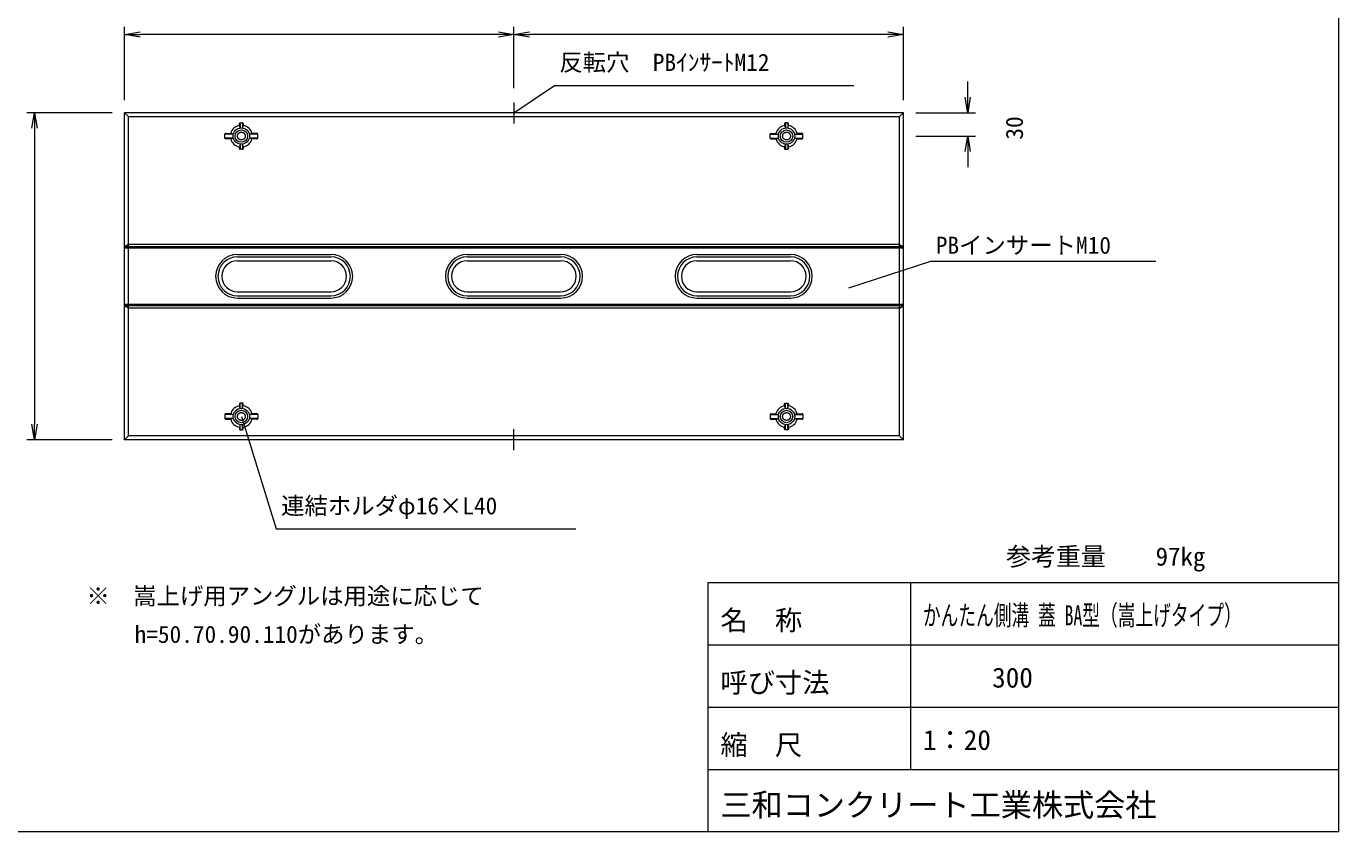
# Model space of a CAD drawing. Units: millimetres, scale not verified. Extents: x 985 to 15835, y 690 to 11190.
# Drawn here: x 7409 to 15835, y 690 to 5860 of the extents above; entities that cross this region are included whole.
import ezdxf
from ezdxf.enums import TextEntityAlignment as Align

# ---------------------------------------------------------------- set-up
doc = ezdxf.new("R2010")
doc.units = ezdxf.units.MM
doc.header["$LTSCALE"] = 20
doc.linetypes.add('USER3', pattern=[13, 10, -1, 1, -1])
for name, color, linetype, lineweight in [('0_2', 7, 'Continuous', 18), ('D-STR-DIM（寸法）', 7, 'Continuous', 18), ('D-STR-HTXT（旗揚げ）', 7, 'Continuous', 18), ('D-STR-STR1（構造物）', 7, 'Continuous', 18), ('D-STR（構造物外形線）', 1, 'Continuous', 18), ('D-TTL(外枠）', 2, 'Continuous', 18)]:
    doc.layers.add(name, color=color, linetype=linetype, lineweight=lineweight)
doc.layers.add('D-STR-TXT（文字）', color=7, linetype='Continuous')
doc.layers.add('D-TTL-TXT（文字）', color=7, linetype='Continuous')
doc.styles.add('ＭＳ ゴシック', font='')
doc.styles.get('ＭＳ ゴシック').set_extended_font_data('MS Gothic')

msp = doc.modelspace()

# ---------------------------------------------------------------- linework, layer by layer
at = {"layer": '0_2'}
for p, q in [((8039.92, 5807.02), (8139.92, 5823.69)), ((10439.92, 5823.69), (10539.92, 5807.02)), ((10539.92, 5807.02), (10639.92, 5823.69)), ((12939.92, 5823.69), (13039.92, 5807.02)), ((8139.92, 5790.36), (8039.92, 5807.02)), ((8039.92, 5807.02), (8139.92, 5807.02)), ((10539.92, 5807.02), (10439.92, 5790.36)), ((10539.92, 5807.02), (10439.92, 5807.02)), ((10639.92, 5790.36), (10539.92, 5807.02)), ((10539.92, 5807.02), (10639.92, 5807.02)), ((13039.92, 5807.02), (12939.92, 5790.36)), ((13039.92, 5807.02), (12939.92, 5807.02)), ((13453.06, 5305.22), (13436.39, 5405.22)), ((13469.73, 5405.22), (13453.06, 5305.22)), ((13453.06, 5305.22), (13453.06, 5405.22)), ((7445.55, 5205.22), (7462.22, 5305.22)), ((7462.22, 5305.22), (7478.88, 5205.22)), ((7462.22, 5305.22), (7462.22, 5205.22)), ((13436.39, 5055.22), (13453.06, 5155.22)), ((13453.06, 5155.22), (13469.73, 5055.22)), ((13453.06, 5155.22), (13453.06, 5055.22)), ((7462.22, 3205.22), (7445.55, 3305.22)), ((7478.88, 3305.22), (7462.22, 3205.22)), ((7462.22, 3205.22), (7462.22, 3305.22))]:
    msp.add_line(p, q, dxfattribs=at)
at = {"layer": 'D-STR-DIM（寸法）'}
for p, q in [((8039.92, 5385.22), (8039.92, 5857.02)), ((10539.92, 5462.04), (10539.92, 5857.02)), ((10539.92, 5462.04), (10539.92, 5857.02)), ((13039.92, 5385.22), (13039.92, 5857.02)), ((10439.92, 5807.02), (8139.92, 5807.02)), ((12939.92, 5807.02), (10639.92, 5807.02)), ((13453.06, 5405.22), (13453.06, 5505.22)), ((7959.92, 5305.22), (7412.22, 5305.22)), ((13119.92, 5305.22), (13503.06, 5305.22)), ((7462.22, 5205.22), (7462.22, 3305.22)), ((13119.92, 5155.22), (13503.06, 5155.22)), ((13453.06, 5055.22), (13453.06, 4955.22)), ((7959.92, 3205.22), (7412.22, 3205.22))]:
    msp.add_line(p, q, dxfattribs=at)
at = {"layer": 'D-STR-HTXT（旗揚げ）'}
for p, q in [((10539.92, 5303.34), (10799.46, 5479.96)), ((10799.46, 5479.96), (12722.51, 5479.96)), ((12689.92, 4180.22), (13217.14, 4351.59)), ((13217.14, 4351.59), (14660.3, 4351.59)), ((8789.92, 3355.22), (9013.31, 2633.57)), ((9013.31, 2633.57), (10936.35, 2633.57))]:
    msp.add_line(p, q, dxfattribs=at)
at = {"layer": 'D-STR-STR1（構造物）'}
for p, q in [((10539.92, 5371.15), (10539.92, 5235.52)), ((8777.42, 5224.1), (8777.42, 5235.72)), ((8782.42, 5207.18), (8777.42, 5224.1)), ((8781.92, 5240.22), (8797.92, 5240.22)), ((8782.42, 5240.22), (8782.42, 5207.18)), ((8797.42, 5240.22), (8797.42, 5207.18)), ((8802.42, 5224.1), (8797.42, 5207.18)), ((8802.42, 5235.72), (8802.42, 5224.1)), ((12277.42, 5235.72), (12277.42, 5224.1)), ((12277.42, 5224.1), (12282.42, 5207.18)), ((12297.92, 5240.22), (12281.92, 5240.22)), ((12282.42, 5240.22), (12282.42, 5207.18)), ((12297.42, 5240.22), (12297.42, 5207.18)), ((12297.42, 5207.18), (12302.42, 5224.1)), ((12302.42, 5224.1), (12302.42, 5235.72)), ((8684.92, 5142.22), (8684.92, 5168.22)), ((8738.93, 5167.72), (8684.92, 5167.72)), ((8738.93, 5142.72), (8684.92, 5142.72)), ((8689.42, 5172.72), (8722.14, 5172.72)), ((8738.93, 5167.72), (8722.14, 5172.72)), ((8722.14, 5137.72), (8738.93, 5142.72)), ((8857.69, 5172.72), (8840.91, 5167.72)), ((8894.92, 5167.72), (8840.91, 5167.72)), ((8857.69, 5137.72), (8840.91, 5142.72)), ((8894.92, 5142.72), (8840.91, 5142.72)), ((8890.42, 5172.72), (8857.69, 5172.72)), ((8894.92, 5142.22), (8894.92, 5168.22)), ((12184.92, 5142.22), (12184.92, 5168.22)), ((12184.92, 5167.72), (12238.93, 5167.72)), ((12184.92, 5142.72), (12238.93, 5142.72)), ((12189.42, 5172.72), (12222.14, 5172.72)), ((12222.14, 5172.72), (12238.93, 5167.72)), ((12222.14, 5137.72), (12238.93, 5142.72)), ((12340.91, 5167.72), (12357.69, 5172.72)), ((12340.91, 5167.72), (12394.92, 5167.72)), ((12340.91, 5142.72), (12394.92, 5142.72)), ((12357.69, 5137.72), (12340.91, 5142.72)), ((12390.42, 5172.72), (12357.69, 5172.72)), ((12394.92, 5142.22), (12394.92, 5168.22)), ((8722.14, 5137.72), (8689.42, 5137.72)), ((8782.42, 5103.26), (8777.42, 5086.35)), ((8777.42, 5074.72), (8777.42, 5086.35)), ((8797.92, 5070.22), (8781.92, 5070.22)), ((8782.42, 5103.26), (8782.42, 5070.22)), ((8797.42, 5103.26), (8797.42, 5070.22)), ((8797.42, 5103.26), (8802.42, 5086.35)), ((8802.42, 5086.35), (8802.42, 5074.72)), ((8890.42, 5137.72), (8857.69, 5137.72)), ((12189.42, 5137.72), (12222.14, 5137.72)), ((12282.42, 5103.26), (12277.42, 5086.35)), ((12277.42, 5086.35), (12277.42, 5074.72)), ((12281.92, 5070.22), (12297.92, 5070.22)), ((12282.42, 5103.26), (12282.42, 5070.22)), ((12297.42, 5103.26), (12302.42, 5086.35)), ((12297.42, 5103.26), (12297.42, 5070.22)), ((12302.42, 5074.72), (12302.42, 5086.35)), ((12357.69, 5137.72), (12390.42, 5137.72)), ((8722.14, 3372.72), (8689.42, 3372.72)), ((8722.14, 3372.72), (8738.93, 3367.72)), ((8777.42, 3435.72), (8777.42, 3424.1)), ((8782.42, 3407.18), (8777.42, 3424.1)), ((8797.92, 3440.22), (8781.92, 3440.22)), ((8782.42, 3407.18), (8782.42, 3440.22)), ((8797.42, 3407.18), (8797.42, 3440.22)), ((8797.42, 3407.18), (8802.42, 3424.1)), ((8802.42, 3424.1), (8802.42, 3435.72)), ((8857.69, 3372.72), (8840.91, 3367.72)), ((8890.42, 3372.72), (8857.69, 3372.72)), ((12189.42, 3372.72), (12222.14, 3372.72)), ((12222.14, 3372.72), (12238.93, 3367.72)), ((12277.42, 3424.1), (12277.42, 3435.72)), ((12282.42, 3407.18), (12277.42, 3424.1)), ((12281.92, 3440.22), (12297.92, 3440.22)), ((12282.42, 3407.18), (12282.42, 3440.22)), ((12297.42, 3407.18), (12297.42, 3440.22)), ((12297.42, 3407.18), (12302.42, 3424.1)), ((12302.42, 3435.72), (12302.42, 3424.1)), ((12357.69, 3372.72), (12340.91, 3367.72)), ((12357.69, 3372.72), (12390.42, 3372.72)), ((8684.92, 3368.22), (8684.92, 3342.22)), ((8738.93, 3367.72), (8684.92, 3367.72)), ((8738.93, 3342.72), (8684.92, 3342.72)), ((8689.42, 3337.72), (8722.14, 3337.72)), ((8738.93, 3342.72), (8722.14, 3337.72)), ((8782.42, 3303.26), (8777.42, 3286.35)), ((8777.42, 3286.35), (8777.42, 3274.72)), ((8782.42, 3270.22), (8782.42, 3303.26)), ((8802.42, 3286.35), (8797.42, 3303.26)), ((8797.42, 3270.22), (8797.42, 3303.26)), ((8802.42, 3274.72), (8802.42, 3286.35)), ((8894.92, 3367.72), (8840.91, 3367.72)), ((8894.92, 3342.72), (8840.91, 3342.72)), ((8857.69, 3337.72), (8840.91, 3342.72)), ((8890.42, 3337.72), (8857.69, 3337.72)), ((8894.92, 3368.22), (8894.92, 3342.22)), ((12184.92, 3368.22), (12184.92, 3342.22)), ((12184.92, 3367.72), (12238.93, 3367.72)), ((12184.92, 3342.72), (12238.93, 3342.72)), ((12189.42, 3337.72), (12222.14, 3337.72)), ((12222.14, 3337.72), (12238.93, 3342.72)), ((12277.42, 3286.35), (12282.42, 3303.26)), ((12277.42, 3274.72), (12277.42, 3286.35)), ((12282.42, 3270.22), (12282.42, 3303.26)), ((12297.42, 3270.22), (12297.42, 3303.26)), ((12297.42, 3303.26), (12302.42, 3286.35)), ((12302.42, 3286.35), (12302.42, 3274.72)), ((12340.91, 3367.72), (12394.92, 3367.72)), ((12340.91, 3342.72), (12357.69, 3337.72)), ((12340.91, 3342.72), (12394.92, 3342.72)), ((12390.42, 3337.72), (12357.69, 3337.72)), ((12394.92, 3368.22), (12394.92, 3342.22)), ((8781.92, 3270.22), (8797.92, 3270.22)), ((10539.92, 3139.29), (10539.92, 3274.92)), ((12297.92, 3270.22), (12281.92, 3270.22))]:
    msp.add_line(p, q, dxfattribs=at)
for centre, radius in [((8789.92, 5155.22), 52.5), ((8789.92, 5155.22), 40), ((12289.92, 5155.22), 52.5), ((12289.92, 5155.22), 40), ((8789.92, 3355.22), 52.5), ((8789.92, 3355.22), 40), ((12289.92, 3355.22), 52.5), ((12289.92, 3355.22), 40)]:
    msp.add_circle(centre, radius, dxfattribs=at)
at = {"layer": 'D-STR-STR1（構造物）', "linetype": 'USER3'}
for centre in [(8789.92, 5155.22), (12289.92, 5155.22), (8789.92, 3355.22), (12289.92, 3355.22)]:
    msp.add_circle(centre, 25, dxfattribs=at)
at = {"layer": 'D-STR-STR1（構造物）'}
for centre, radius, start, end in [((8789.92, 5155.22), 70, 100.28656, 165.52249), ((8781.92, 5235.72), 4.5, 90, 180), ((8797.92, 5235.72), 4.5, 359.99998, 89.99998), ((8789.92, 5155.22), 70, 14.47751, 79.71344), ((12289.92, 5155.22), 70, 100.28656, 165.52249), ((12281.92, 5235.72), 4.5, 90.00002, 180.00002), ((12297.92, 5235.72), 4.5, 0, 90), ((12289.92, 5155.22), 70, 14.47751, 79.71344), ((8689.42, 5168.22), 4.5, 90, 180), ((8689.42, 5142.22), 4.5, 180, 270), ((8890.42, 5168.22), 4.5, 0, 90), ((8890.42, 5142.22), 4.5, 270, 0), ((12189.42, 5168.22), 4.5, 90, 180), ((12189.42, 5142.22), 4.5, 180, 270), ((12390.42, 5168.22), 4.5, 0, 90), ((12390.42, 5142.22), 4.5, 270, 0), ((8789.92, 5155.22), 70, 194.47751, 259.71344), ((8781.92, 5074.72), 4.5, 180, 270), ((8797.92, 5074.72), 4.5, 270, 0), ((8789.92, 5155.22), 70, 280.28656, 345.52249), ((12289.92, 5155.22), 70, 194.47751, 259.71344), ((12281.92, 5074.72), 4.5, 180, 270), ((12297.92, 5074.72), 4.5, 270, 0), ((12289.92, 5155.22), 70, 280.28656, 345.52249), ((8689.42, 3368.22), 4.5, 90, 180), ((8789.92, 3355.22), 70, 100.28656, 165.52249), ((8781.92, 3435.72), 4.5, 90, 180), ((8797.92, 3435.72), 4.5, 0, 90), ((8789.92, 3355.22), 70, 14.47751, 79.71344), ((8890.42, 3368.22), 4.5, 0, 90), ((12189.42, 3368.22), 4.5, 90, 180), ((12289.92, 3355.22), 70, 100.28656, 165.52249), ((12281.92, 3435.72), 4.5, 90, 180), ((12297.92, 3435.72), 4.5, 0, 90), ((12289.92, 3355.22), 70, 14.47751, 79.71344), ((12390.42, 3368.22), 4.5, 0, 90), ((8689.42, 3342.22), 4.5, 180, 270), ((8789.92, 3355.22), 70, 194.47751, 259.71344), ((8789.92, 3355.22), 70, 280.28656, 345.52249), ((8890.42, 3342.22), 4.5, 270, 0), ((12189.42, 3342.22), 4.5, 180, 270), ((12289.92, 3355.22), 70, 194.47751, 259.71344), ((12289.92, 3355.22), 70, 280.28656, 345.52249), ((12390.42, 3342.22), 4.5, 270, 0), ((8781.92, 3274.72), 4.5, 180, 270), ((8797.92, 3274.72), 4.5, 270.00002, 0.00002), ((12281.92, 3274.72), 4.5, 179.99998, 269.99998), ((12297.92, 3274.72), 4.5, 270, 0)]:
    msp.add_arc(centre, radius, start, end, dxfattribs=at)
at = {"layer": 'D-STR（構造物外形線）'}
for p, q in [((13039.92, 5305.22), (8039.92, 5305.22)), ((8039.92, 4405.97), (8039.92, 5305.22)), ((8039.92, 3205.22), (8039.92, 5305.22)), ((8039.92, 5305.22), (8064.92, 5280.22)), ((8064.92, 5280.22), (13014.92, 5280.22)), ((8064.92, 3230.22), (8064.92, 5280.22)), ((13039.92, 5305.22), (13014.92, 5280.22)), ((13014.92, 3230.22), (13014.92, 5280.22)), ((13039.92, 3205.22), (13039.92, 5305.22)), ((8064.92, 4460.22), (8039.92, 4444.03)), ((13039.92, 4444.03), (8039.92, 4444.03)), ((13039.92, 4435.22), (8039.92, 4435.22)), ((13039.92, 4435.22), (8039.92, 4435.22)), ((8039.92, 4075.22), (8039.92, 4435.22)), ((13014.92, 4460.22), (8064.92, 4460.22)), ((8764.92, 4395.22), (9364.92, 4395.22)), ((10239.92, 4395.22), (10839.92, 4395.22)), ((11714.92, 4395.22), (12314.92, 4395.22)), ((13014.92, 4460.22), (13039.92, 4444.03)), ((13039.92, 4075.22), (13039.92, 4435.22)), ((8764.92, 4380.22), (9364.92, 4380.22)), ((8764.92, 4355.22), (9364.92, 4355.22)), ((10239.92, 4380.22), (10839.92, 4380.22)), ((10239.92, 4355.22), (10839.92, 4355.22)), ((11714.92, 4380.22), (12314.92, 4380.22)), ((11714.92, 4355.22), (12314.92, 4355.22)), ((8764.92, 4155.22), (9364.92, 4155.22)), ((8764.92, 4130.22), (9364.92, 4130.22)), ((10239.92, 4155.22), (10839.92, 4155.22)), ((10239.92, 4130.22), (10839.92, 4130.22)), ((11714.92, 4155.22), (12314.92, 4155.22)), ((11714.92, 4130.22), (12314.92, 4130.22)), ((13039.92, 4075.22), (8039.92, 4075.22)), ((13039.92, 4075.22), (8039.92, 4075.22)), ((13039.92, 4066.42), (8039.92, 4066.42)), ((8064.92, 4050.22), (8039.92, 4066.42)), ((13014.92, 4050.22), (8064.92, 4050.22)), ((8764.92, 4115.22), (9364.92, 4115.22)), ((10239.92, 4115.22), (10839.92, 4115.22)), ((11714.92, 4115.22), (12314.92, 4115.22)), ((13014.92, 4050.22), (13039.92, 4066.42)), ((8064.92, 3230.22), (8039.92, 3205.22)), ((13039.92, 3205.22), (8039.92, 3205.22)), ((13014.92, 3230.22), (8064.92, 3230.22)), ((13014.92, 3230.22), (13039.92, 3205.22))]:
    msp.add_line(p, q, dxfattribs=at)
for centre, radius, start, end in [((8764.92, 4255.22), 140, 90, 270), ((9364.92, 4255.22), 140, 270, 90), ((10239.92, 4255.22), 140, 90, 270), ((10839.92, 4255.22), 140, 270, 90), ((11714.92, 4255.22), 140, 90, 270), ((12314.92, 4255.22), 140, 270, 90), ((8764.92, 4255.22), 125, 90, 270), ((8764.92, 4255.22), 100, 90, 270), ((9364.92, 4255.22), 125, 270, 90), ((9364.92, 4255.22), 100, 270, 90), ((10239.92, 4255.22), 125, 90, 270), ((10239.92, 4255.22), 100, 90, 270), ((10839.92, 4255.22), 125, 270, 90), ((10839.92, 4255.22), 100, 270, 90), ((11714.92, 4255.22), 125, 90, 270), ((11714.92, 4255.22), 100, 90, 270), ((12314.92, 4255.22), 125, 270, 90), ((12314.92, 4255.22), 100, 270, 90)]:
    msp.add_arc(centre, radius, start, end, dxfattribs=at)
at = {"layer": 'D-TTL(外枠）'}
for p, q in [((15835, 690), (15835, 11190)), ((11785, 2290), (15835, 2290)), ((11785, 2290), (11785, 690)), ((13085, 2290), (13085, 1090)), ((11785, 1890), (15835, 1890)), ((11785, 1490), (15835, 1490)), ((11785, 1090), (15835, 1090)), ((15835, 690), (985, 690))]:
    msp.add_line(p, q, dxfattribs=at)

# ---------------------------------------------------------------- texts
at = {"layer": 'D-STR-DIM（寸法）', "style": 'ＭＳ ゴシック'}
msp.add_text('30', height=110, rotation=90, dxfattribs=at).set_placement((13840.56, 5132.38), align=Align.BOTTOM_LEFT)
at = {"layer": 'D-STR-TXT（文字）', "style": 'ＭＳ ゴシック'}
for s, p in [('反転穴\u3000PBｲﾝｻｰﾄM12', (10831.33, 5540.54)), ('PBインサートM10', (13248.42, 4366.59)), ('連結ホルダφ16×L40', (9045.18, 2694.15)), ('※\u3000嵩上げ用アングルは用途に応じて', (7795.51, 2115.59)), ('\u3000\u3000h=50.70.90.110があります。', (7804.61, 1869.22))]:
    msp.add_text(s, height=110, dxfattribs=at).set_placement(p, align=Align.BOTTOM_LEFT)
at = {"layer": 'D-TTL-TXT（文字）', "style": 'ＭＳ ゴシック'}
for s, height, p in [('参考重量\u3000\u300097kg', 117.3, (13699.36, 2363.02)), ('名\u3000称', 128.3, (11865.45, 1944.73)), ('呼び寸法', 128.3, (11865.45, 1544.73)), ('300', 128.3, (13609.78, 1576.71)), ('縮\u3000尺', 128.3, (11865.45, 1144.73)), ('1：20', 128.3, (13165.45, 1176.71)), ('三和コンクリート工業株式会社', 146.6, (11865.45, 744.73))]:
    msp.add_text(s, height=height, dxfattribs=at).set_placement(p, align=Align.BOTTOM_LEFT)
at = {"layer": 'D-TTL-TXT（文字）', "style": 'ＭＳ ゴシック', "width": 0.65}
msp.add_text('かんたん側溝 蓋 BA型（嵩上げタイプ）', height=128.3, dxfattribs=at).set_placement((13165.45, 1976.71), align=Align.BOTTOM_LEFT)

doc.saveas('drawing.dxf')
